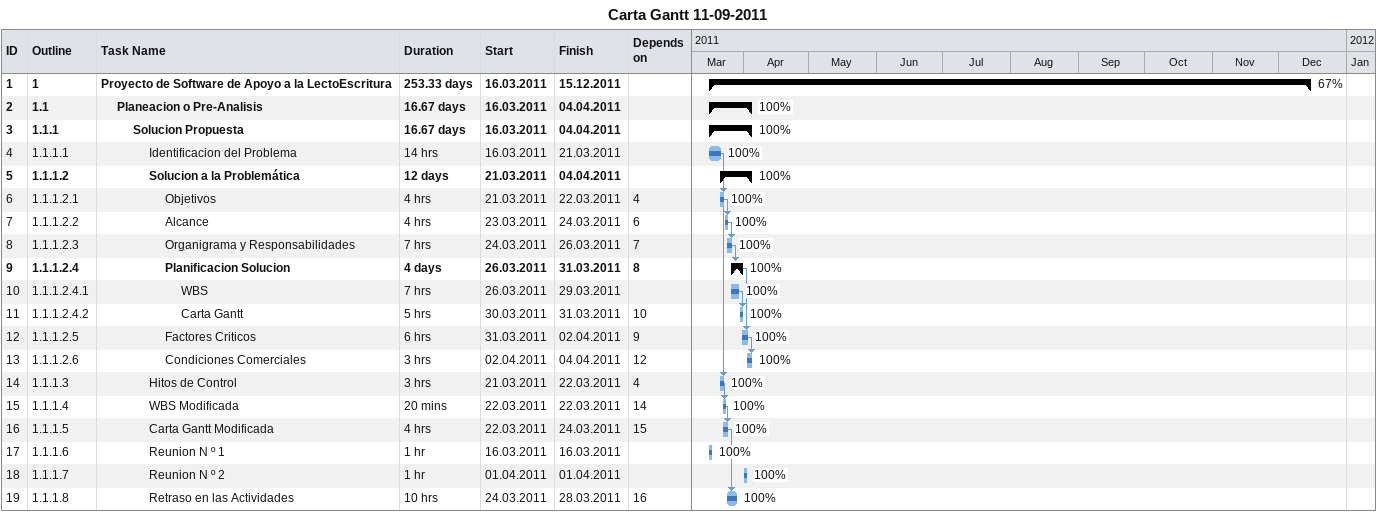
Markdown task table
Carta Gantt 11-09-2011

| ID | WBS | Task | Duration | Start | Finish | Predecessors | % complete |
|---|---|---|---|---|---|---|---|
| 1 | 1 | **Proyecto de Software de Apoyo a la LectoEscritura** | 253.33d | 2011-03-16 | 2011-12-15 |  | 67 |
| 2 | 1.1 | **Planeacion o Pre-Analisis** | 16.67d | 2011-03-16 | 2011-04-04 |  | 100 |
| 3 | 1.1.1 | **Solucion Propuesta** | 16.67d | 2011-03-16 | 2011-04-04 |  | 100 |
| 4 | 1.1.1.1 | Identificacion del Problema | 14h | 2011-03-16 | 2011-03-21 |  | 100 |
| 5 | 1.1.1.2 | **Solucion a la Problemática** | 12d | 2011-03-21 | 2011-04-04 |  | 100 |
| 6 | 1.1.1.2.1 | Objetivos | 4h | 2011-03-21 | 2011-03-22 | 4 | 100 |
| 7 | 1.1.1.2.2 | Alcance | 4h | 2011-03-23 | 2011-03-24 | 6 | 100 |
| 8 | 1.1.1.2.3 | Organigrama y Responsabilidades | 7h | 2011-03-24 | 2011-03-26 | 7 | 100 |
| 9 | 1.1.1.2.4 | **Planificacion Solucion** | 4d | 2011-03-26 | 2011-03-31 | 8 | 100 |
| 10 | 1.1.1.2.4.1 | WBS | 7h | 2011-03-26 | 2011-03-29 |  | 100 |
| 11 | 1.1.1.2.4.2 | Carta Gantt | 5h | 2011-03-30 | 2011-03-31 | 10 | 100 |
| 12 | 1.1.1.2.5 | Factores Criticos | 6h | 2011-03-31 | 2011-04-02 | 9 | 100 |
| 13 | 1.1.1.2.6 | Condiciones Comerciales | 3h | 2011-04-02 | 2011-04-04 | 12 | 100 |
| 14 | 1.1.1.3 | Hitos de Control | 3h | 2011-03-21 | 2011-03-22 | 4 | 100 |
| 15 | 1.1.1.4 | WBS Modificada | 20min | 2011-03-22 | 2011-03-22 | 14 | 100 |
| 16 | 1.1.1.5 | Carta Gantt Modificada | 4h | 2011-03-22 | 2011-03-24 | 15 | 100 |
| 17 | 1.1.1.6 | Reunion N º 1 | 1h | 2011-03-16 | 2011-03-16 |  | 100 |
| 18 | 1.1.1.7 | Reunion N º 2 | 1h | 2011-04-01 | 2011-04-01 |  | 100 |
| 19 | 1.1.1.8 | Retraso en las Actividades | 10h | 2011-03-24 | 2011-03-28 | 16 | 100 |
